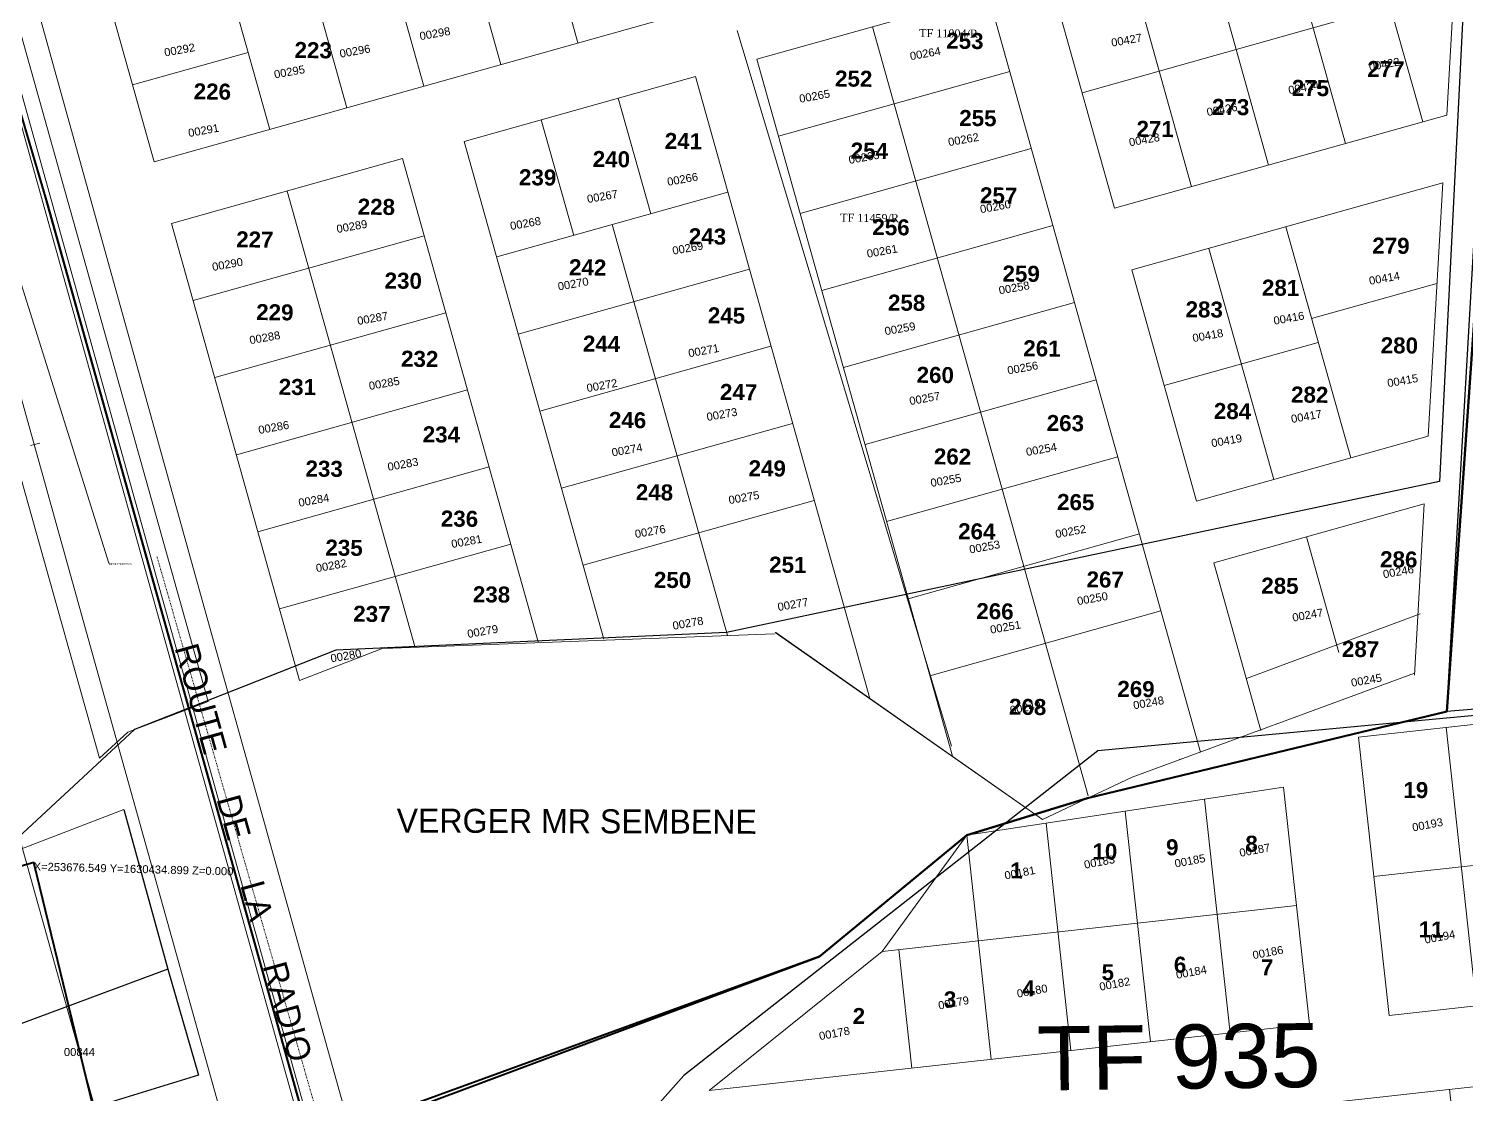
# Model space of a CAD drawing. Header units: metres. Extents: x 251686 to 255059, y 1627526 to 1631912.
# Drawn here: x 253675.9 to 253855.6, y 1630405.9 to 1630539 of the extents above; entities that cross this region are included whole.
import ezdxf
from ezdxf.enums import TextEntityAlignment as Align

# ---------------------------------------------------------------- set-up
doc = ezdxf.new("R2010")
doc.units = ezdxf.units.M
doc.header["$MEASUREMENT"] = 0
doc.linetypes.add('DGN Style 4', pattern=[0.103896, 0.051948, -0.025974, 0, -0.025974])
for name, color, linetype in [('A_revoir_niveau_0', 7, 'Continuous'), ('limites_parcelles', 7, 'Continuous'), ('limites_sections', 7, 'Continuous'), ('limites_tf', 7, 'Continuous'), ('numero_lot', 7, 'Continuous'), ('numero_parcelle', 7, 'Continuous'), ('toponymie', 7, 'Continuous')]:
    doc.layers.add(name, color=color, linetype=linetype)
doc.layers.add('Lignes HT Vectorisées', color=6, linetype='Continuous', lineweight=0, true_color=0xff00ff)
for name, color, linetype, lineweight in [('Numero_TF', 7, 'Continuous', 0), ('PROJET TOSYALI', 6, 'Continuous', 30), ('PttS_s', 30, 'Continuous', 0), ('TITRE FONCIER', 7, 'Continuous', 0)]:
    doc.layers.add(name, color=color, linetype=linetype, lineweight=lineweight)
doc.styles.add('Style-Arial', font='arial.ttf')
doc.styles.add('Style-FANCY', font='times.ttf')
doc.styles.add('style1', font='')
doc.styles.get('style1').set_extended_font_data('Times New Roman', bold=True)

# ---------------------------------------------------------------- blocks, each defined once
blk = doc.blocks.new('GeoPttS')
at = {"color": 0, "lineweight": -2}
blk.add_line((0, -0.5), (0, 0.5), dxfattribs=at)

msp = doc.modelspace()

# ---------------------------------------------------------------- linework, layer by layer
at = {"layer": 'A_revoir_niveau_0', "color": 7, "linetype": 'Continuous', "lineweight": 0}
for p, q in [((253669.761, 1630545.695), (253710.374, 1630400.166)), ((253670.860255, 1630545.832426), (253711.473255, 1630400.303426))]:
    msp.add_line(p, q, dxfattribs=at)
at = {"layer": 'A_revoir_niveau_0', "color": 80, "linetype": 'Continuous', "lineweight": 0}
msp.add_line((253685.93738, 1630472.284051), (253665.29938, 1630537.903051), dxfattribs=at)
at = {"layer": 'A_revoir_niveau_0', "color": 7, "linetype": 'Continuous', "lineweight": 13}
msp.add_line((253764.477131, 1630538.837728, -0.000001), (253791.270094, 1630449.404707, -0.000001), dxfattribs=at)
at = {"layer": 'A_revoir_niveau_0', "color": 80, "linetype": 'Continuous', "lineweight": 0}
msp.add_point((253685.93738, 1630472.284051), dxfattribs=at)
at = {"layer": 'A_revoir_niveau_0', "linetype": 'Continuous', "lineweight": 0}
msp.add_point((253689.129213, 1630451.513076), dxfattribs=at)
at = {"layer": 'Lignes HT Vectorisées', "color": 5, "flags": 128}
msp.add_lwpolyline([(253756.669149, 1629670.287472), (253861.621399, 1629827.964829), (253775.882942, 1630131.985118), (253683.847384, 1630461.074745), (253586.374624, 1630811.106198), (253617.63126, 1631056.920646), (253648.501603, 1631303.479896), (253822.386232, 1631416.29853), (253967.163614, 1631512.857485)], dxfattribs=at)
at = {"layer": 'limites_parcelles', "color": 7, "linetype": 'Continuous', "lineweight": 0}
for p, q in [((253736.466064, 1630566.150651), (253744.568079, 1630537.265156)), ((253726.837643, 1630563.450001), (253734.939658, 1630534.564506)), ((253717.209222, 1630560.749351), (253725.311237, 1630531.863856)), ((253854.96986, 1630559.923872), (253853.148188, 1630528.25469)), ((253707.580801, 1630558.048701), (253715.682816, 1630529.163206)), ((253842.045857, 1630556.298423), (253850.147872, 1630527.412929)), ((253697.95238, 1630555.348051), (253706.054395, 1630526.462556)), ((253832.417436, 1630553.597773), (253840.519451, 1630524.712279)), ((253683.509749, 1630551.297076), (253691.611763, 1630522.411582)), ((253822.789015, 1630550.897123), (253830.89103, 1630522.011629)), ((253813.160594, 1630548.196473), (253821.262609, 1630519.310979)), ((253803.532174, 1630545.495823), (253811.634188, 1630516.610329)), ((253768.638939, 1630544.017466), (253691.611763, 1630522.411582)), ((253795.830912, 1630543.335671), (253766.946418, 1630535.233646)), ((253795.830912, 1630543.335671), (253822.390774, 1630448.647961)), ((253846.096748, 1630541.856091), (253807.58326, 1630531.053223)), ((253781.388993, 1630539.284821), (253808.340365, 1630443.20227)), ((253703.353644, 1630536.091338), (253688.91122, 1630532.040282)), ((253766.946418, 1630535.233646), (253791.372194, 1630448.154928)), ((253759.244156, 1630533.073503), (253730.358662, 1630524.971488)), ((253759.244156, 1630533.073503), (253781.035832, 1630455.382931)), ((253798.531652, 1630533.707275), (253769.647157, 1630525.60525)), ((253749.61575, 1630530.372801), (253753.666789, 1630515.930244)), ((253739.987344, 1630527.672098), (253744.038368, 1630513.229594)), ((253853.148188, 1630528.25469), (253811.634188, 1630516.610329)), ((253730.358662, 1630524.971488), (253747.800289, 1630462.790525)), ((253801.232392, 1630524.078879), (253772.347897, 1630515.976854)), ((253722.656401, 1630522.811345), (253693.77243, 1630514.709177)), ((253722.656401, 1630522.811345), (253739.581567, 1630462.471368)), ((253708.213805, 1630518.760244), (253724.170515, 1630461.872912)), ((253763.295131, 1630518.630871), (253734.409637, 1630510.528857)), ((253852.662672, 1630519.809172), (253813.795321, 1630508.907058)), ((253852.662672, 1630519.809172), (253850.84, 1630488.14)), ((253693.77243, 1630514.709177), (253709.784192, 1630457.626762)), ((253748.852578, 1630514.579919), (253763.251496, 1630463.245631)), ((253725.35723, 1630513.182975), (253696.473736, 1630505.08094)), ((253803.933132, 1630514.450483), (253775.048637, 1630506.348458)), ((253833.052163, 1630514.308358), (253841.154178, 1630485.422863)), ((253823.423742, 1630511.607708), (253831.525757, 1630482.722213)), ((253765.995781, 1630509.002451), (253737.110287, 1630500.900436)), ((253813.795321, 1630508.907058), (253821.897336, 1630480.021563)), ((253851.937956, 1630507.217133), (253836.273578, 1630502.823347)), ((253806.633871, 1630504.822088), (253777.749377, 1630496.720063)), ((253728.05806, 1630503.554604), (253699.174565, 1630495.452569)), ((253768.696431, 1630499.37403), (253739.810937, 1630491.272015)), ((253837.103097, 1630499.865871), (253817.846405, 1630494.464457)), ((253809.334611, 1630495.193692), (253780.450116, 1630487.091667)), ((253730.758889, 1630493.926234), (253701.875395, 1630485.824199)), ((253771.397081, 1630489.745609), (253742.511587, 1630481.643594)), ((253850.84, 1630488.14), (253821.897336, 1630480.021563)), ((253733.459719, 1630484.297863), (253704.576224, 1630476.195828)), ((253812.035351, 1630485.565296), (253783.150856, 1630477.463271)), ((253774.097731, 1630480.117188), (253745.212237, 1630472.015173)), ((253850.354483, 1630479.694482), (253824.057468, 1630472.318302)), ((253850.354483, 1630479.694482), (253849.122848, 1630458.299853)), ((253814.736091, 1630475.9369), (253785.851596, 1630467.834875)), ((253835.611469, 1630475.559455), (253839.662992, 1630461.116663)), ((253736.160549, 1630474.669493), (253707.277054, 1630466.567457)), ((253824.057468, 1630472.318302), (253829.933723, 1630451.370745)), ((253817.43683, 1630466.308505), (253788.552336, 1630458.20648)), ((253849.837843, 1630465.964633), (253828.108546, 1630457.875699)), ((253769.148212, 1630463.469464), (253720.324883, 1630461.616182)), ((253802.640969, 1630440.271454), (253769.200619, 1630463.621158)), ((253769.253646, 1630463.623621), (253802.639, 1630440.274474)), ((253769.292371, 1630463.596228), (253802.639, 1630440.274474)), ((253709.784192, 1630457.626762), (253720.431953, 1630461.727733)), ((253842.135027, 1630450.550426), (253922.681032, 1630459.42204)), ((253849.136729, 1630458.540971), (253813.845061, 1630445.558308)), ((253853.071975, 1630451.76988), (253856.895297, 1630416.985326)), ((253842.135027, 1630450.550426), (253845.957582, 1630415.776666)), ((253802.639, 1630440.274474), (253813.843091, 1630445.561328)), ((253813.845061, 1630445.558308), (253802.640969, 1630440.271454)), ((253832.755879, 1630444.309136), (253793.178897, 1630438.29059)), ((253822.876546, 1630442.806767), (253826.070297, 1630413.577913)), ((253832.755879, 1630444.309136), (253836.013946, 1630414.67679)), ((253812.977469, 1630441.301396), (253816.125494, 1630412.491028)), ((253924.59043, 1630442.050244), (253844.048184, 1630433.148463)), ((253803.078393, 1630439.796025), (253806.18069, 1630411.404143)), ((253793.178897, 1630438.29059), (253782.595853, 1630423.769633)), ((253793.178897, 1630438.29059), (253796.235887, 1630410.317257)), ((253834.385413, 1630429.492969), (253782.595853, 1630423.769633)), ((253926.499827, 1630424.678447), (253845.957582, 1630415.776666)), ((253782.595853, 1630423.769633), (253760.956692, 1630406.382001)), ((253784.677166, 1630423.999641), (253786.296427, 1630409.182367)), ((253836.013946, 1630414.67679), (253760.956692, 1630406.382001)), ((253927.592702, 1630414.734721), (253764.041532, 1630396.658437)), ((253853.508956, 1630406.580013), (253855.154365, 1630391.61798))]:
    msp.add_line(p, q, dxfattribs=at)
at = {"layer": 'limites_parcelles', "color": 7, "linetype": 'DGN Style 4', "lineweight": 0}
msp.add_line((253691.965779, 1630473.057815), (253727.820167, 1630348.363656), dxfattribs=at)
at = {"layer": 'limites_parcelles', "color": 7, "lineweight": 0, "flags": 128}
msp.add_lwpolyline([(253761.441639, 1630127.929408), (253669.399425, 1630457.042785), (253571.924424, 1630807.082271), (253571.51908, 1630809.029393), (253571.374904, 1630811.013026), (253571.494427, 1630812.998296), (253602.749246, 1631058.798456), (253633.6178, 1631305.343416), (253634.165779, 1631307.894016), (253635.14739, 1631310.311098), (253636.532942, 1631312.521547), (253638.280524, 1631314.458505), (253640.337273, 1631316.063379), (253814.14227, 1631428.830345), (253814.14227, 1631428.830345), (253950.854808, 1631520.01047), (253983.472344, 1631505.704533), (253830.629866, 1631403.767217), (253662.51866, 1631294.693741), (253632.51326, 1631055.042836), (253601.636463, 1630812.215479), (253698.295348, 1630465.106707), (253790.324263, 1630136.040833)], dxfattribs=at)
at = {"layer": 'limites_parcelles', "color": 7, "linetype": 'Continuous', "lineweight": 0}
msp.add_point((253819.835857, 1630447.765809), dxfattribs=at)
msp.add_point((253819.835857, 1630447.765809), dxfattribs=at)
at = {"layer": 'limites_sections', "color": 112, "linetype": 'Continuous', "lineweight": 40, "flags": 128}
for points in [[(254450.84006, 1630759.175246), (254395.3871, 1630569.1026), (254353.2541, 1630409.5098), (254348.492261, 1630392.388149), (254237.72828, 1630442.844843), (254040.038076, 1630496.898217), (253942.172035, 1630521.14592), (253859.148201, 1630539.484772), (253853.186893, 1630453.726815), (253808.243015, 1630442.914881), (253793.178897, 1630438.29059), (253774.754402, 1630423.155021), (253711.134092, 1630399.982213), (253678.015836, 1630518.052824), (253627.848348, 1630688.389303), (253621.624412, 1630712.828844), (253610.975151, 1630786.918169), (253609.69659, 1630931.397239), (253737.566314, 1630938.284849), (253928.216166, 1630961.492497), (253976.914647, 1630881.792805), (254242.098307, 1630809.467069), (254450.84006, 1630759.175246)], [(253571.047075, 1630723.599568), (253600.186297, 1630706.548526), (253621.817231, 1630711.994443), (253628.041124, 1630687.554872), (253678.208666, 1630517.218459), (253711.262634, 1630399.425895), (253749.054407, 1630241.188111), (253786.719032, 1630083.077529), (253667.019158, 1630061.048467), (253520.677582, 1630008.003458), (253349.874626, 1629905.007271), (253370.894891, 1630071.745612), (253278.664905, 1630062.128606), (253271.082561, 1630189.80614), (253238.792095, 1630544.179111), (253486.322083, 1630710.425653), (253532.904976, 1630728.2652), (253571.047075, 1630723.599568)], [(254348.370927, 1630391.951882), (254309.9852, 1630253.9323), (254287.3632, 1630130.504), (254273.8695, 1629992.7881), (254275.334915, 1629929.186521), (254144.350912, 1629962.854533), (254129.310226, 1629944.470728), (254024.768125, 1629997.357132), (253955.511127, 1630039.119672), (253907.405394, 1630046.336207), (253799.369555, 1630038.162516), (253786.496556, 1630083.300126), (253767.950249, 1630162.069178), (253749.054441, 1630241.188133), (253711.262624, 1630399.425942), (253774.754402, 1630423.155021), (253793.178897, 1630438.29059), (253808.243015, 1630442.914881), (253853.186893, 1630453.726815), (253859.148201, 1630539.484772), (253942.172035, 1630521.14592), (254040.038076, 1630496.898217), (254237.72828, 1630442.844843), (254348.370927, 1630391.951882)]]:
    msp.add_lwpolyline(points, close=True, dxfattribs=at)
at = {"layer": 'limites_tf', "color": 5, "linetype": 'Continuous', "lineweight": 0}
for p, q in [((253641.317297, 1630658.258494, -0.000014), (253698.361121, 1630455.010481, -0.000014)), ((253684.765812, 1630447.912908, -0.000014), (253630.377171, 1630641.539893, -0.000014)), ((253698.361121, 1630455.010481, -0.000014), (253688.309969, 1630451.145855, -0.000014)), ((253688.309969, 1630451.145855, -0.000014), (253684.765812, 1630447.912908, -0.000014)), ((253687.796568, 1630441.501668), (253671.664644, 1630435.308476))]:
    msp.add_line(p, q, dxfattribs=at)
at = {"layer": 'limites_tf', "color": 5, "linetype": 'Continuous', "lineweight": 30}
for p, q in [((253687.796568, 1630441.501668), (253693.316304, 1630421.552094)), ((253693.316304, 1630421.552094), (253627.339498, 1630397.034431)), ((253693.316304, 1630421.552094), (253697.129695, 1630408.318574)), ((253697.129695, 1630408.318574), (253680.371369, 1630403.147595))]:
    msp.add_line(p, q, dxfattribs=at)
at = {"layer": 'limites_tf', "color": 5, "linetype": 'Continuous', "lineweight": 30, "flags": 128}
msp.add_lwpolyline([(254091.990638, 1630476.368054), (253923.42389, 1630459.487846), (253853.186893, 1630453.726815), (253863.473011, 1630631.515451), (254036.979216, 1630788.651819), (254064.910841, 1630800.053941)], dxfattribs=at)
for points in [[(253594.426761, 1630586.600801), (253652.57738, 1630675.466051), (253711.461613, 1630669.490237), (253773.051404, 1630655.133117), (253863.473011, 1630631.515451), (253855.553493, 1630548.171187), (253852.242032, 1630482.492448), (253763.124963, 1630463.616363), (253714.316845, 1630461.398339), (253689.131833, 1630451.507025), (253671.664644, 1630435.308476), (253634.413991, 1630420.999651), (253629.589095, 1630422.456662), (253601.398835, 1630430.946052), (253541.381868, 1630412.047423), (253528.078129, 1630405.334261), (253527.694071, 1630401.34559), (253457.501025, 1630494.253514), (253431.583886, 1630529.165058), (253432.128648, 1630533.353164), (253488.960463, 1630553.633025), (253594.426761, 1630586.600801)], [(253931.402893, 1630460.263835), (253809.541927, 1630448.853179), (253757.788687, 1630408.295296), (253734.00422, 1630381.528942), (253936.98245, 1630400.533803), (253931.402893, 1630460.263835)]]:
    msp.add_lwpolyline(points, close=True, dxfattribs=at)
at = {"layer": 'PROJET TOSYALI', "color": 3, "linetype": 'Continuous', "lineweight": 40}
msp.add_3dface([(253686.522, 1630393.966), (253676.549, 1630434.899), (253665.896, 1630431.859), (253675.868, 1630390.926)], dxfattribs=at)

# ---------------------------------------------------------------- block references
at = {"layer": 'PttS_s', "color": 80, "lineweight": 0, "xscale": 1.2, "yscale": 1.2, "zscale": 1.2, "rotation": 102.693425}
msp.add_blockref('GeoPttS', (253676.733525, 1630487.129498), dxfattribs=at)

# ---------------------------------------------------------------- texts
at = {"layer": 'numero_lot', "color": 7, "linetype": 'Continuous', "lineweight": 30, "char_height": 2, "attachment_point": 7, "rotation": 359.37002049, "line_spacing_factor": 0.72, "style": 'style1'}
for s, insert in [('\\fArial|b1|i0|c00|p39;253', (253790.58931, 1630536.51984)), ('\\fArial|b1|i0|c00|p39;223', (253709.138093, 1630535.359264)), ('\\fArial|b1|i0|c00|p39;277', (253843.220839, 1630533.019112)), ('\\fArial|b1|i0|c00|p39;252', (253776.693984, 1630531.802649)), ('\\fArial|b1|i0|c00|p39;275', (253833.785386, 1630530.633762)), ('\\fArial|b1|i0|c00|p39;226', (253696.535675, 1630530.194968)), ('\\fArial|b1|i0|c00|p39;255', (253792.213635, 1630526.870232)), ('\\fArial|b1|i0|c00|p39;273', (253823.809238, 1630528.254356)), ('\\fArial|b1|i0|c00|p39;271', (253814.370215, 1630525.544379)), ('\\fArial|b1|i0|c00|p39;241', (253755.410705, 1630524.028262)), ('\\fArial|b1|i0|c00|p39;240', (253746.408997, 1630521.746363)), ('\\fArial|b1|i0|c00|p39;254', (253778.649864, 1630522.798727)), ('\\fArial|b1|i0|c00|p39;239', (253737.191012, 1630519.466843)), ('\\fArial|b1|i0|c00|p39;257', (253794.81121, 1630517.209922)), ('\\fArial|b1|i0|c00|p39;228', (253717.034337, 1630515.792499)), ('\\fArial|b1|i0|c00|p39;256', (253781.356768, 1630513.245436)), ('\\fArial|b1|i0|c00|p39;227', (253701.848483, 1630511.73883)), ('\\fArial|b1|i0|c00|p39;243', (253758.415848, 1630512.090811)), ('\\fArial|b1|i0|c00|p39;279', (253843.843218, 1630510.935006)), ('\\fArial|b1|i0|c00|p39;242', (253743.448652, 1630508.251181)), ('\\fArial|b1|i0|c00|p39;259', (253797.623873, 1630507.439026)), ('\\fArial|b1|i0|c00|p39;230', (253720.393644, 1630506.556701)), ('\\fArial|b1|i0|c00|p39;281', (253830.050081, 1630505.675582)), ('\\fArial|b1|i0|c00|p39;258', (253783.30789, 1630503.808679)), ('\\fArial|b1|i0|c00|p39;229', (253704.343868, 1630502.620753)), ('\\fArial|b1|i0|c00|p39;245', (253760.794766, 1630502.216462)), ('\\fArial|b1|i0|c00|p39;283', (253820.50292, 1630502.966794)), ('\\fArial|b1|i0|c00|p39;244', (253745.182305, 1630498.708593)), ('\\fArial|b1|i0|c00|p39;261', (253800.225017, 1630498.103342)), ('\\fArial|b1|i0|c00|p39;280', (253844.895911, 1630498.477915)), ('\\fArial|b1|i0|c00|p39;232', (253722.449334, 1630496.794127)), ('\\fArial|b1|i0|c00|p39;260', (253786.885854, 1630494.78692)), ('\\fArial|b1|i0|c00|p39;231', (253707.161291, 1630493.282691)), ('\\fArial|b1|i0|c00|p39;247', (253762.312141, 1630492.676252)), ('\\fArial|b1|i0|c00|p39;282', (253833.68859, 1630492.324282)), ('\\fArial|b1|i0|c00|p39;246', (253748.429904, 1630489.149357)), ('\\fArial|b1|i0|c00|p39;284', (253824.040429, 1630490.265936)), ('\\fArial|b1|i0|c00|p39;234', (253725.157428, 1630487.349046)), ('\\fArial|b1|i0|c00|p39;263', (253803.150579, 1630488.764091)), ('\\fArial|b1|i0|c00|p39;262', (253789.044924, 1630484.590323)), ('\\fArial|b1|i0|c00|p39;233', (253710.509889, 1630483.073014)), ('\\fArial|b1|i0|c00|p39;249', (253765.884157, 1630483.113449)), ('\\fArial|b1|i0|c00|p39;248', (253751.791591, 1630480.129976)), ('\\fArial|b1|i0|c00|p39;265', (253804.448107, 1630478.901633)), ('\\fArial|b1|i0|c00|p39;236', (253727.421067, 1630476.826633)), ('\\fArial|b1|i0|c00|p39;264', (253792.078624, 1630475.249883)), ('\\fArial|b1|i0|c00|p39;235', (253712.996945, 1630473.197476)), ('\\fArial|b1|i0|c00|p39;286', (253844.818292, 1630471.747966)), ('\\fArial|b1|i0|c00|p39;251', (253768.455555, 1630471.072546)), ('\\fArial|b1|i0|c00|p39;250', (253754.05047, 1630469.174728)), ('\\fArial|b1|i0|c00|p39;267', (253808.127071, 1630469.229432)), ('\\fArial|b1|i0|c00|p39;285', (253829.965184, 1630468.448191)), ('\\fArial|b1|i0|c00|p39;238', (253731.426828, 1630467.367283)), ('\\fArial|b1|i0|c00|p39;237', (253716.4751, 1630464.934367)), ('\\fArial|b1|i0|c00|p39;266', (253794.348213, 1630465.268514)), ('\\fArial|b1|i0|c00|p39;287', (253840.044573, 1630460.545383)), ('\\fArial|b1|i0|c00|p39;269', (253811.978288, 1630455.551128)), ('\\fArial|b1|i0|c00|p39;268', (253798.434746, 1630453.319172))]:
    msp.add_mtext(s, dxfattribs=dict(at, insert=insert))
at = {"layer": 'numero_lot', "color": 7, "linetype": 'Continuous', "lineweight": 13, "char_height": 2, "attachment_point": 7, "rotation": 359.73414657, "line_spacing_factor": 0.72, "style": 'style1'}
for s, insert in [('\\fArial|b1|i0|c00|p39;19', (253847.734365, 1630442.911217)), ('\\fArial|b1|i0|c00|p39;10', (253808.867904, 1630435.244239)), ('\\fArial|b1|i0|c00|p39;9', (253818.065943, 1630435.75848)), ('\\fArial|b1|i0|c00|p39;8', (253827.97895, 1630436.203653)), ('\\fArial|b1|i0|c00|p39;1', (253798.582314, 1630432.89084)), ('\\fArial|b1|i0|c00|p39;11', (253849.654676, 1630425.523264)), ('\\fArial|b1|i0|c00|p39;6', (253819.047264, 1630421.091082)), ('\\fArial|b1|i0|c00|p39;5', (253810.014785, 1630420.136462)), ('\\fArial|b1|i0|c00|p39;7', (253829.922887, 1630420.788747)), ('\\fArial|b1|i0|c00|p39;4', (253800.120389, 1630418.151629)), ('\\fArial|b1|i0|c00|p39;3', (253790.299133, 1630416.755828)), ('\\fArial|b1|i0|c00|p39;2', (253778.898987, 1630414.704845))]:
    msp.add_mtext(s, dxfattribs=dict(at, insert=insert))
at = {"layer": 'numero_parcelle', "color": 5, "lineweight": 30, "style": 'Style-Arial'}
for s, p in [('00298', (253724.695857, 1630538.593927, -0.000014)), ('00427', (253811.138343, 1630537.775483, -0.000014)), ('00292', (253692.777903, 1630536.559129, -0.000014)), ('00296', (253714.700785, 1630536.400045, -0.000014)), ('00264', (253785.982459, 1630536.096221, -0.000014)), ('00295', (253706.506879, 1630533.814593, -0.000014)), ('00422', (253843.346723, 1630534.766095, -0.000014)), ('00424', (253833.277838, 1630531.84557, -0.000014)), ('00265', (253772.142956, 1630530.769189, -0.000014)), ('00426', (253823.074969, 1630529.104945, -0.000014)), ('00291', (253695.775008, 1630526.494875, -0.000014)), ('00262', (253790.753329, 1630525.355215, -0.000014)), ('00428', (253813.362305, 1630525.330784, -0.000014)), ('00263', (253778.319261, 1630523.133153, -0.000014)), ('00266', (253755.64168, 1630520.395115, -0.000014)), ('00267', (253745.626176, 1630518.245888, -0.000014)), ('00260', (253794.746371, 1630516.972287, -0.000014)), ('00289', (253714.313246, 1630514.504012, -0.000014)), ('00268', (253736.009854, 1630514.8757, -0.000014)), ('00269', (253756.288482, 1630511.790493, -0.000014)), ('00261', (253780.592365, 1630511.410688, -0.000014)), ('00290', (253698.765042, 1630509.763437, -0.000014)), ('00270', (253741.972572, 1630507.318257, -0.000014)), ('00258', (253797.087321, 1630506.828994, -0.000014)), ('00414', (253843.364336, 1630508.027529, -0.000014)), ('00287', (253716.900852, 1630503.016114, -0.000014)), ('00259', (253782.824804, 1630501.732131, -0.000014)), ('00416', (253831.424482, 1630503.039979, -0.000014)), ('00288', (253703.430612, 1630500.60888, -0.000014)), ('00418', (253821.297231, 1630500.873436, -0.000014)), ('00271', (253758.28266, 1630498.981771, -0.000014)), ('00256', (253798.161589, 1630496.8288, -0.000014)), ('00285', (253718.352605, 1630494.892491, -0.000014)), ('00272', (253745.569056, 1630494.630976, -0.000014)), ('00415', (253845.650075, 1630495.237144, -0.000014)), ('00257', (253785.911245, 1630493.008824, -0.000014)), ('00273', (253760.567486, 1630491.021376, -0.000014)), ('00417', (253833.617555, 1630490.768123, -0.000014)), ('00286', (253704.54399, 1630489.392616, -0.000014)), ('00419', (253823.644746, 1630487.737365, -0.000014)), ('00274', (253748.707662, 1630486.583216, -0.000014)), ('00254', (253800.490655, 1630486.645162, -0.000014)), ('00283', (253720.693104, 1630484.787337, -0.000014)), ('00255', (253788.554011, 1630482.779325, -0.000014)), ('00284', (253709.55495, 1630480.299783, -0.000014)), ('00275', (253763.315153, 1630480.63226, -0.000014)), ('00276', (253751.597136, 1630476.397805, -0.000014)), ('00252', (253804.155553, 1630476.394483, -0.000014)), ('00281', (253728.652521, 1630475.151238, -0.000014)), ('00253', (253793.399097, 1630474.472223, -0.000014)), ('00282', (253711.728373, 1630472.126765, -0.000014)), ('00246', (253845.109841, 1630471.368054, -0.000014)), ('00277', (253769.443713, 1630467.280075, -0.000014)), ('00250', (253806.875342, 1630468.013339, -0.000014)), ('00247', (253833.780738, 1630465.95456, -0.000014)), ('00279', (253730.660264, 1630463.91644, -0.000014)), ('00278', (253756.318863, 1630464.934565, -0.000014)), ('00251', (253796.006562, 1630464.440258, -0.000014)), ('00280', (253713.563421, 1630460.861105, -0.000014)), ('00245', (253841.116769, 1630457.812324, -0.000014)), ('00248', (253813.885833, 1630454.997125, -0.000014)), ('00249', (253798.48631, 1630454.396362, -0.000014))]:
    msp.add_text(s, height=1, rotation=10.13223, dxfattribs=at).set_placement(p, align=Align.TOP_LEFT)
at = {"layer": 'numero_parcelle', "color": 5, "lineweight": 0, "style": 'Style-Arial'}
for s, rotation, p in [('00193', 10.73413, (253848.756228, 1630439.74141)), ('00187', 10.73413, (253827.161857, 1630436.564812)), ('00183', 10.73413, (253807.74462, 1630435.084815)), ('00185', 10.73413, (253819.060044, 1630435.229807)), ('00181', 10.73413, (253797.7979, 1630433.72617)), ('00194', 10.73413, (253850.288977, 1630425.725472)), ('00186', 10.73413, (253828.801826, 1630423.781439)), ('00184', 10.73413, (253819.238284, 1630421.319632)), ('00180', 10.73413, (253799.340113, 1630418.971638)), ('00182', 10.73413, (253809.662123, 1630419.842616)), ('00179', 10.73413, (253789.517965, 1630417.49147)), ('00178', 10.73413, (253774.620758, 1630413.668568)), ('00844 ', 0.13223, (253680.318969, 1630411.705864, -0.000014))]:
    msp.add_text(s, height=1, rotation=rotation, dxfattribs=at).set_placement(p, align=Align.TOP_LEFT)
at = {"layer": 'numero_tf', "color": 4, "linetype": 'Continuous', "lineweight": 0, "style": 'Style-Arial'}
msp.add_text('TF 935', height=8.003145, rotation=0.73413, dxfattribs=at).set_placement((253819.659598, 1630410.62302), align=Align.MIDDLE_CENTER)
at = {"layer": 'PROJET TOSYALI', "color": 3, "linetype": 'Continuous', "lineweight": 40, "style": 'Style-Arial'}
msp.add_text('X=253676.549 Y=1630434.899 Z=0.000', height=1, rotation=358.5481, dxfattribs=at).set_placement((253676.549, 1630434.899), align=Align.TOP_LEFT)
at = {"layer": 'TITRE FONCIER', "color": 2, "linetype": 'Continuous', "lineweight": 0, "style": 'Style-FANCY'}
for s, p in [('TF 11004/R', (253790.887165, 1630538.468183)), ('TF 11459/R', (253781.020363, 1630515.409556))]:
    msp.add_text(s, height=1, rotation=359.37, dxfattribs=at).set_placement(p, align=Align.MIDDLE_CENTER)
at = {"layer": 'toponymie', "color": 80, "linetype": 'Continuous', "lineweight": 0, "style": 'Style-Arial'}
msp.add_text('RECEPTF812S25', height=0.25, dxfattribs=at).set_placement((253685.93738, 1630472.284051), align=Align.TOP_LEFT)
at = {"layer": 'toponymie', "color": 120, "linetype": 'Continuous', "lineweight": 0, "char_height": 3, "line_spacing_factor": 0.806439, "style": 'Style-FANCY'}
for s, insert, attachment_point, rotation in [('\\FFANCY;ROUTE     DE     LA     RADIO', (253701.287613, 1630435.716346), 8, 285.48779496), ('\\FFANCY;VERGER MR SEMBENE', (253744.417106, 1630440.023377), 5, 359.79327628)]:
    msp.add_mtext(s, dxfattribs=dict(at, insert=insert, attachment_point=attachment_point, rotation=rotation))

doc.saveas('drawing.dxf')
